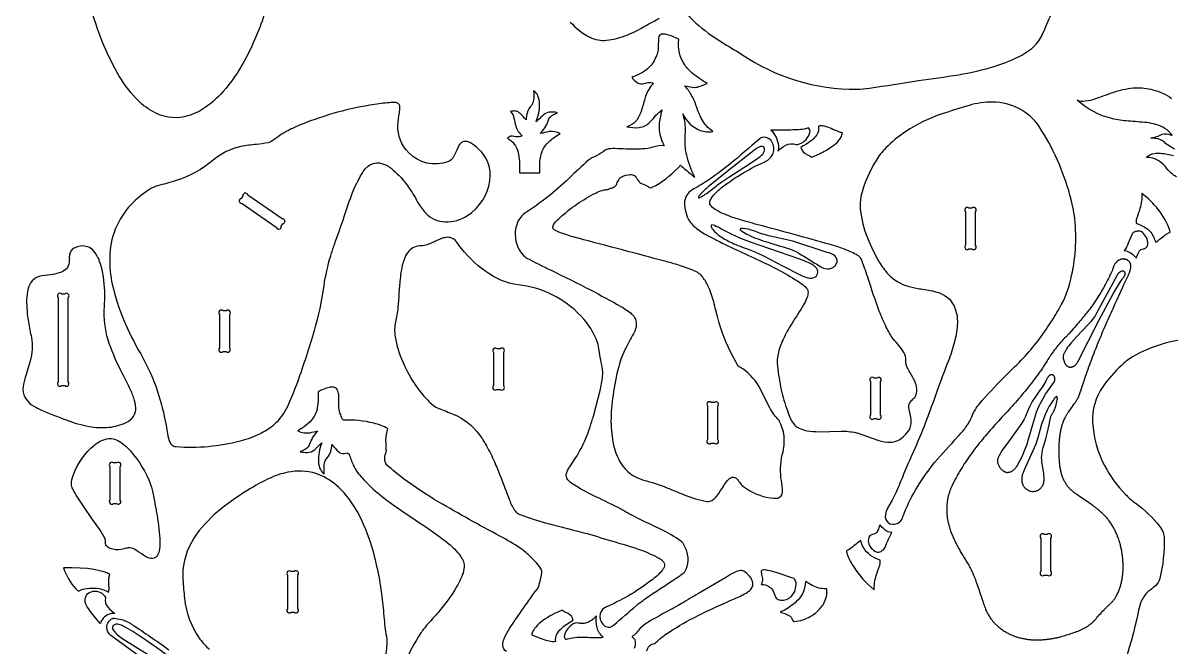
# Model space of a CAD drawing. Extents: x 8.1 to 33.8, y 23.4 to 49.8.
# Drawn here: x 8.23 to 22.36, y 29.91 to 37.6 of the extents above; entities that cross this region are included whole.
import ezdxf

# ---------------------------------------------------------------- set-up
doc = ezdxf.new("R2010")
doc.units = 0
doc.header["$MEASUREMENT"] = 0
doc.layers.get('0').update_dxf_attribs({"linetype": 'CONTINUOUS'})

msp = doc.modelspace()

# ---------------------------------------------------------------- linework, layer by layer
for points in [[(11.211, 37.74, -0.046615), (10.952, 37.127, -0.05196), (10.692, 36.753, -0.070955), (10.436, 36.532, -0.081975), (10.214, 36.442, -0.18302), (9.825, 36.507, -0.072586), (9.622, 36.666, -0.061372), (9.389, 36.986, -0.03999), (9.183, 37.426, -0.039625), (8.925, 38.326, -0.049476)], [(16.322, 37.804, 0.049484), (16.513, 37.597, 0.044019), (16.826, 37.364, 0.002318), (17.079, 37.21, 0.153583), (18.492, 36.783, 0.027756), (18.648, 36.795, 0.002079), (19.254, 36.888, 0.00581), (19.744, 36.96, 0.033332), (20.196, 37.066, 0.033552), (20.475, 37.175, 0.064552), (20.669, 37.303, 0.110698), (20.781, 37.463, 0.003123), (20.885, 37.701, 0.020133)], [(14.966, 37.609, 0.092873), (15.207, 37.421, 0.137871), (15.413, 37.385, 0.045285), (15.535, 37.407, 0.05946), (15.804, 37.513, 0.005913), (16.063, 37.658, -0.003181)], [(22.409, 36.045, -0.090478), (22.281, 36.128, 0.149479), (22.173, 36.175, 0.026068), (22.113, 36.179, 0.077827), (22.23, 36.218, -0.161023), (22.331, 36.228, -0.037766), (22.378, 36.213, 0.165958), (22.174, 36.349, 0.039609), (22.064, 36.37, 0.008312), (21.835, 36.389, -0.030816), (21.635, 36.42, -0.124774), (21.208, 36.645, 0.102599), (21.307, 36.637, 0.05696), (21.437, 36.667, -0.005446), (21.678, 36.752, -0.063267), (21.927, 36.8, -0.07925), (22.137, 36.775, -0.027942), (22.259, 36.734, -0.072777), (22.366, 36.668, -0.014963)], [(22.429, 35.704, -0.091677), (22.358, 35.753, -0.024327), (22.292, 35.83, 0.178347), (22.112, 35.937, 0.030369), (22.059, 35.944, -0.156031), (22.158, 35.992, -0.060302), (22.232, 35.995, -0.026015), (22.394, 35.965, 0.066043)], [(22.577, 33.703, 0.058941), (22.265, 33.647, 0.062858), (21.888, 33.486, 0.057188), (21.748, 33.378, 0.050923), (21.521, 33.118, 0.165683), (21.397, 32.681, 0.114739), (21.543, 32.148, 0.071136), (21.801, 31.793, 0.037496), (21.931, 31.681, -0.062281), (22.22, 31.403, -0.065156), (22.266, 31.323, -0.073072), (22.279, 31.26, -0.058829), (22.225, 30.757, -0.155065), (22.169, 30.668, 0.003947), (22.082, 30.596, 0.116138), (21.998, 30.481, 0.044958), (21.963, 30.369, -0.06998), (21.457, 28.942, -0.054587)], [(14.179, 29.859, -0.256246), (14.135, 29.934, -0.097939), (14.143, 29.994, -0.063887), (14.2, 30.113, -0.012382), (14.344, 30.326, 0.003891), (14.524, 30.586, -0.009279), (14.565, 30.636, 0.083775), (14.585, 30.687, 0.02832), (14.616, 30.835, 0.102924), (14.616, 30.847, 0.075899), (14.601, 30.883, 0.061916), (14.53, 30.973, 0.023684), (14.398, 31.096, 0.020904), (14.35, 31.132, 0.02423), (14.099, 31.28, -0.01007), (13.348, 31.699, -0.027477), (12.914, 31.985, -0.019284), (12.709, 32.154, -0.216506), (12.681, 32.239, -0.058204), (12.701, 32.318, 0.119252), (12.704, 32.332, 0.144226), (12.701, 32.338, 0.020172), (12.697, 32.458, -0.092284), (12.721, 32.604, 0.063215), (12.549, 32.669, 0.075946), (12.173, 32.706, -0.096003), (12.15, 32.744, 0.009357), (12.129, 32.799, -0.072545), (12.115, 32.881), (12.116, 33.005, 0.074414), (12.106, 33.069, 0.290923), (12.051, 33.113, 0.08481), (11.999, 33.109, 0.044237), (11.925, 33.086, 0.017975), (11.861, 33.057, -0.083597), (11.844, 32.827, -0.129438), (11.762, 32.688, -0.06041), (11.664, 32.607, -0.014996), (11.61, 32.574, 0.053556), (11.69, 32.551, 0.08208), (11.762, 32.553, 0.011817), (11.857, 32.575, 0.122241), (11.759, 32.418, -0.162436), (11.707, 32.35, -0.055097), (11.642, 32.317, 0.043317), (11.728, 32.31, 0.171293), (11.815, 32.343, 0.006872), (11.906, 32.428, 0.103565), (11.865, 32.195, 0.089985), (11.889, 32.099, 0.150705), (11.938, 32.045, -0.052998), (11.936, 32.157, -0.151603), (11.978, 32.247, 0.11089), (12.017, 32.322, 0.051676), (12.03, 32.407, 0.037211), (12.115, 32.317, 0.218604), (12.184, 32.297, 0.01564), (12.223, 32.303, 0.043511), (12.243, 32.29, 0.027524), (12.295, 32.153, 0.084241), (12.407, 31.991, 0.011541), (12.54, 31.859, 0.032509), (12.786, 31.665, 0.003212), (13.217, 31.372, -0.016757), (13.441, 31.21, -0.035938), (13.557, 31.103, -0.044502), (13.632, 31.005, -0.037743), (13.653, 30.963, -0.112856), (13.66, 30.9, -0.070197), (13.637, 30.801, -0.04069), (13.571, 30.662, -0.045364), (13.339, 30.341, -0.007859), (13.218, 30.204, 0.035556), (13.127, 30.087, 0.052119), (12.932, 29.719, 0.048738)], [(12.674, 29.733, 0.048804), (12.712, 29.942, 0.041593), (12.711, 30.012, -0.018967), (12.678, 30.256, 0.006224), (12.651, 30.533, 0.042823), (12.511, 31.191, 0.056614), (12.315, 31.63, 0.07419), (12.085, 31.907, 0.101233), (11.834, 32.049, 0.12974), (11.487, 32.065, 0.063277), (11.27, 31.994, 0.033095), (11.031, 31.866, 0.031873), (10.666, 31.614, 0.064094), (10.366, 31.304, 0.135232), (10.197, 30.859, 0.034601), (10.196, 30.744, 0.005571), (10.217, 30.511, 0.13278), (10.407, 30.011, 0.053471), (10.525, 29.884, 0.031193)], [(15.91, 29.861, -0.178558), (15.941, 29.93, -0.118018), (15.988, 29.953, 0.114168), (16.035, 29.984, -0.04177), (16.183, 30.098, -0.029484), (16.531, 30.298, -0.015621), (16.994, 30.51, 0.042781), (17.148, 30.59, 0.030184), (17.183, 30.617, 0.309307), (17.205, 30.735, 0.097882), (17.172, 30.787, 0.092618), (17.101, 30.846, 0.049219), (17.072, 30.857, 0.134639), (17.04, 30.854, 0.055879), (16.938, 30.805, -0.007739), (16.544, 30.573, 0.003782), (16.334, 30.448, -0.002315), (16.026, 30.279, 0.00999), (15.905, 30.207, 0.095527), (15.788, 30.099, -0.062995), (15.738, 30.051, 0.097774), (15.728, 30.043, 0.242041), (15.728, 30.037, 0.242041), (15.732, 30.034, -0.23286), (15.765, 29.981, -0.140348), (15.752, 29.897, -0.115718)], [(10.161, 29.436), (9.309, 30.057, -0.234918), (9.259, 30.154, -0.234918), (9.308, 30.252, -0.058473), (9.331, 30.265, -0.094449), (9.349, 30.268, -0.035142), (9.439, 30.254, -0.064169), (9.57, 30.192, -0.012383), (10.025, 29.88, 0.01223)]]:
    msp.add_lwpolyline(points, format="xyb")
for points in [[(16.323, 35.846, 0.012901), (16.454, 35.734, 0.015733), (16.499, 35.7, -0.055567), (16.399, 35.97, -0.061632), (16.38, 36.155, -0.002772), (16.384, 36.291, 0.097575), (16.35, 36.479, 0.192832), (16.566, 36.275, 0.130108), (16.721, 36.261, -0.12624), (16.584, 36.415, -0.042024), (16.52, 36.568, 0.042817), (16.455, 36.716, 0.064881), (16.372, 36.824, 0.014868), (16.47, 36.806, 0.111717), (16.55, 36.814, 0.010512), (16.653, 36.853, -0.047443), (16.466, 36.981, -0.058574), (16.376, 37.08, -0.184081), (16.301, 37.396, 0.054183), (16.149, 37.456, 0.10662), (16.091, 37.459, 0.293979), (16.054, 37.415, 0.04334), (16.051, 37.394, 0.011201), (16.05, 37.291, -0.084804), (16.035, 37.213, 0.008097), (15.998, 37.131, -0.119651), (15.878, 37.004, -0.05071), (15.782, 36.952, -0.0184), (15.723, 36.929, 0.102429), (15.793, 36.861, 0.203498), (15.874, 36.853, -0.03915), (15.936, 36.866, -0.13014), (15.99, 36.854, 0.080805), (15.933, 36.78, 0.051311), (15.884, 36.665, -0.004904), (15.838, 36.509, -0.09179), (15.774, 36.389, -0.150191), (15.663, 36.319, 0.069385), (15.813, 36.31, 0.175903), (15.947, 36.376, 0.015461), (16.021, 36.461, -0.052664), (16.097, 36.529, 0.046548), (16.061, 36.37, 0.127901), (16.094, 36.144, 0.028888), (16.123, 36.086, 0.115471), (15.984, 36.067, -0.055242), (15.856, 36.046, -0.015503), (15.786, 36.043, -0.009904), (15.514, 36.05, 0.068865), (15.417, 36.041, 0.087235), (15.395, 36.03, -0.048122), (15.29, 35.961, 0.007611), (15.228, 35.935, 0.058807), (15.193, 35.911, 0.009049), (14.951, 35.685, -0.046817), (14.404, 35.253, 0.160511), (14.306, 35.113, 0.21071), (14.34, 34.799, 0.072208), (14.405, 34.722, 0.059158), (14.43, 34.703, 0.014089), (14.729, 34.553, -0.004942), (15.215, 34.311, -0.007344), (15.59, 34.107, -0.043118), (15.721, 34.014, -0.034316), (15.748, 33.987, -0.234228), (15.77, 33.832, -0.039568), (15.755, 33.795, -0.005186), (15.653, 33.602, 0.052125), (15.562, 33.369, 0.036645), (15.493, 33.014, 0.036096), (15.467, 32.691, 0.050163), (15.499, 32.399, 0.07894), (15.589, 32.177, 0.184918), (15.868, 31.97, -0.028754), (16.156, 31.875, -0.004071), (16.369, 31.788, 0.050465), (16.647, 31.706, 0.198576), (16.725, 31.729, 0.058204), (16.767, 31.77, 0.029182), (16.798, 31.81, -0.00982), (16.89, 31.948, -0.099639), (16.943, 31.998, -0.318276), (17.007, 31.991, -0.075957), (17.038, 31.956, 0.092964), (17.139, 31.861, 0.127515), (17.472, 31.745, 0.056268), (17.521, 31.748, 0.298551), (17.579, 31.82, 0.056292), (17.579, 31.86, 0.003289), (17.56, 31.999, -0.101065), (17.587, 32.318, 0.095055), (17.594, 32.539, 0.024673), (17.583, 32.588, 0.014033), (17.547, 32.681, 0.078482), (17.522, 32.72, -0.06083), (17.421, 32.86, -0.006573), (17.308, 33.087, 0.124557), (17.09, 33.338, 0.027625), (17.032, 33.373), (16.974, 33.479, -0.057415), (16.778, 33.983, -0.002555), (16.725, 34.19, 0.050104), (16.65, 34.383, 0.047367), (16.576, 34.492, 0.086916), (16.52, 34.532, 0.033802), (16.336, 34.604, 0.017041), (16.147, 34.66, -0.002146), (15.609, 34.803, -0.000511), (15.067, 34.946, -0.018129), (14.874, 35.004, -0.036428), (14.765, 35.053, -0.144263), (14.75, 35.072, -0.147086), (14.755, 35.099, -0.072915), (14.786, 35.147, -0.036974), (14.837, 35.2, -0.068286), (15.279, 35.503, -0.036267), (15.359, 35.536, -0.034523), (15.407, 35.547, -0.098796), (15.433, 35.545, -0.140271), (15.462, 35.562, 0.072684), (15.509, 35.58, 0.157191), (15.539, 35.617, -0.050341), (15.566, 35.673, -0.133762), (15.602, 35.705, -0.084637), (15.704, 35.731, -0.12927), (15.755, 35.72, -0.138146), (15.789, 35.676, 0.189224), (15.804, 35.661, 0.209631), (15.849, 35.618, -0.045383), (15.915, 35.589, -0.039253), (15.946, 35.567, 0.084583), (16.019, 35.597, 0.076395)], [(14.341, 35.753), (14.591, 35.753), (14.591, 35.878, -0.090548), (14.626, 36.032, -0.093387), (14.697, 36.13, -0.064945), (14.842, 36.236, 0.134202), (14.707, 36.26, 0.02029), (14.594, 36.235, 0.123904), (14.693, 36.392, -0.184971), (14.758, 36.469, -0.038989), (14.809, 36.493, 0.075554), (14.704, 36.498, 0.153487), (14.625, 36.456, 0.003327), (14.546, 36.382, 0.093294), (14.588, 36.598, 0.085261), (14.568, 36.702, 0.103795), (14.531, 36.753, 0.053369), (14.514, 36.765, -0.052054), (14.515, 36.653, -0.158788), (14.473, 36.563, 0.133946), (14.428, 36.459, 0.02712), (14.422, 36.403, 0.024965), (14.345, 36.486, 0.056056), (14.316, 36.506, 0.151506), (14.268, 36.513, 0.011613), (14.229, 36.507, -0.141295), (14.273, 36.425, 0.01631), (14.294, 36.33, 0.138862), (14.374, 36.206, -0.113757), (14.296, 36.195), (14.253, 36.204, 0.17627), (14.211, 36.192, 0.030077), (14.192, 36.179, -0.222611), (14.323, 36.005, -0.023955), (14.331, 35.964, -0.016782), (14.341, 35.878)], [(10.114, 32.382, 0.081611), (10.902, 32.451, 0.049954), (11.166, 32.552, 0.052739), (11.325, 32.658, 0.111772), (11.483, 32.872, 0.013498), (11.611, 33.178, 0.012), (11.816, 33.809, 0.037828), (11.934, 34.363, -0.036379), (12.017, 34.729, -0.012046), (12.062, 34.87, 0.003231), (12.184, 35.214, -0.016777), (12.286, 35.51, -0.036441), (12.396, 35.733, -0.02392), (12.442, 35.801, -0.153538), (12.555, 35.871, -0.144945), (12.668, 35.86, -0.087822), (12.787, 35.787, -0.061091), (12.966, 35.588, -0.03133), (13.087, 35.392, 0.056376), (13.186, 35.256, 0.197343), (13.426, 35.15, 0.166089), (13.7, 35.226, 0.212106), (13.977, 35.655, 0.249421), (13.833, 36.049, 0.056044), (13.737, 36.121, 0.10467), (13.677, 36.14, 0.234046), (13.614, 36.113, 0.077799), (13.58, 36.059, -0.02275), (13.534, 35.956, -0.176444), (13.46, 35.889, -0.300495), (12.977, 36, -0.211564), (12.843, 36.336, -0.039802), (12.862, 36.491, 0.02543), (12.869, 36.558, 0.343018), (12.831, 36.615, 0.087597), (12.808, 36.618, 0.036277), (12.612, 36.603, 0.055806), (11.714, 36.371, 0.018254), (11.523, 36.289, 0.054412), (11.321, 36.161, -0.093612), (11.245, 36.123, -0.038171), (11.103, 36.102, 0.025129), (10.912, 36.076, 0.125942), (10.568, 35.907, -0.102812), (10.102, 35.654, -0.006751), (9.886, 35.592, 0.075353), (9.776, 35.543, 0.051948), (9.559, 35.363, 0.190443), (9.296, 34.706, 0.058911), (9.328, 34.38, 0.047836), (9.466, 33.945, 0.033656), (9.677, 33.524, -0.082801), (9.979, 32.699, -0.010443), (10.006, 32.544, 0.063251), (10.041, 32.43, 0.058577), (10.059, 32.404, 0.198918)], [(19.728, 33.98, -0.05616), (19.731, 33.873, -0.044956), (19.693, 33.66, -0.02991), (19.618, 33.431, 0.010879), (19.44, 32.95, -0.004222), (19.322, 32.631, -0.017239), (19.165, 32.268, 0.012071), (19.07, 32.042, -0.013169), (18.977, 31.822, -0.010987), (18.929, 31.724), (18.872, 31.623, 0.131839), (18.844, 31.511, 0.379605), (18.936, 31.425, 0.310378), (19.057, 31.5, -0.010061), (19.076, 31.559, -0.077095), (19.452, 32.185, -0.01504), (19.739, 32.504, 0.019941), (19.833, 32.616, 0.071595), (19.912, 32.761, -0.068129), (20.004, 32.908, -0.024027), (20.296, 33.225, 0.001961), (20.518, 33.444, 0.047787), (20.862, 33.881, 0.012868), (20.988, 34.084, 0.074149), (21.128, 34.442, 0.086239), (21.177, 35.184, 0.040448), (21.118, 35.477, 0.077596), (20.738, 36.324, 0.246451), (20.168, 36.623, 0.076795), (19.875, 36.582, 0.00887), (19.543, 36.478, 0.063905), (19.094, 36.259, 0.049015), (18.85, 36.059, 0.056789), (18.73, 35.903, 0.079856), (18.544, 35.46, 0.084592), (18.536, 35.302, 0.06593), (18.625, 34.95, 0.040136), (18.769, 34.654, 0.047327), (18.88, 34.505, 0.131152), (19.12, 34.358, 0.031764), (19.26, 34.326, -0.016875), (19.449, 34.293, -0.076245), (19.574, 34.244, -0.167996), (19.7, 34.086, -0.056266)], [(17.805, 36.065, 0.227633), (17.886, 35.974, -0.071736), (17.939, 35.945), (18.034, 35.988, 0.041495), (18.187, 36.076, 0.052847), (18.269, 36.146, 0.104385), (18.311, 36.219, 0.052169), (18.316, 36.246, -0.061292), (18.271, 36.258, -0.013518), (18.176, 36.298, 0.037128), (18.096, 36.325, 0.075452), (18.038, 36.329, 0.040698), (18.02, 36.326, -0.202914), (18.001, 36.22, -0.081425), (17.943, 36.156, -0.038524), (17.864, 36.101, 0.021271)], [(19.097, 32.533, 0.137334), (19.16, 32.645, 0.098636), (19.159, 32.742), (19.137, 32.838, -0.173343), (19.146, 32.923, -0.070658), (19.162, 32.945, 0.05503), (19.206, 32.988, 0.194913), (19.232, 33.092, 0.087955), (19.206, 33.187, 0.028673), (19.148, 33.296, -0.019498), (19.114, 33.357, -0.126422), (19.098, 33.438, 0.144273), (19.072, 33.54, 0.048486), (19.012, 33.626, -0.007143), (18.942, 33.707, -0.041551), (18.857, 33.851, -0.027615), (18.77, 34.051, -0.013176), (18.637, 34.44, 0.015641), (18.559, 34.663, 0.058002), (18.537, 34.706, 0.089508), (18.485, 34.746, 0.042366), (18.331, 34.816, 0.018037), (18.169, 34.868, 0.00514), (17.275, 35.113, -0.005269), (17.021, 35.185, -0.03368), (16.817, 35.265, -0.019732), (16.749, 35.302, -0.092641), (16.691, 35.356, -0.23344), (16.685, 35.397, -0.100784), (16.709, 35.448, -0.073922), (16.824, 35.566, -0.062512), (17.381, 35.898, 0.217407), (17.467, 36.01, 0.217407), (17.438, 36.149, 0.297503), (17.328, 36.187, 0.065451), (17.305, 36.176, 0.001972), (17.027, 35.938, -0.029691), (16.648, 35.651, -0.016337), (16.466, 35.541, 0.264446), (16.372, 35.382, 0.138904), (16.433, 35.159, 0.069748), (16.485, 35.098, 0.053749), (16.641, 34.989, 0.014856), (16.768, 34.923, 0.010954), (17.33, 34.656, -0.04353), (17.82, 34.382, -0.051783), (17.872, 34.337, -0.205942), (17.893, 34.277, -0.081762), (17.88, 34.214, -0.038425), (17.838, 34.127, -0.010723), (17.696, 33.901, 0.029264), (17.585, 33.701, 0.054827), (17.524, 33.52, 0.070325), (17.516, 33.372, 0.017245), (17.563, 33.082, 0.039661), (17.639, 32.825, 0.015199), (17.68, 32.717, 0.191706), (17.796, 32.603, 0.067691), (17.883, 32.577, 0.045705), (18.023, 32.565), (18.299, 32.573, -0.055827), (18.484, 32.553, -0.022969), (18.545, 32.536, -0.009324), (18.728, 32.469, 0.069331), (18.871, 32.435, 0.202071), (19.064, 32.501, 0.030362)], [(17.522, 36.017, -0.100452), (17.618, 36.094, -0.18927), (17.746, 36.101, 0.105508), (17.787, 36.109, 0.246132), (17.916, 36.249, 0.247896), (17.899, 36.308, -0.08361), (17.845, 36.291, -0.032804), (17.753, 36.282, -0.014932), (17.658, 36.279), (17.435, 36.279, -0.184174), (17.528, 36.086, -0.079888)], [(16.763, 35.59, -0.017231), (16.831, 35.64), (16.916, 35.697), (17.104, 35.817), (17.269, 35.928, 0.036088), (17.335, 35.983, 0.231257), (17.358, 36.051, 0.401079), (17.321, 36.077, 0.128028), (17.264, 36.056, 0.026828), (17.243, 36.041), (16.897, 35.77), (16.683, 35.595, 0.020251), (16.576, 35.499, 0.045445), (16.55, 35.465, 0.024181), (16.543, 35.451, 0.298726), (16.546, 35.446, 0.197931), (16.56, 35.448, 0.049768), (16.597, 35.468, 0.018461), (16.658, 35.509)], [(10.926, 35.376), (11.346, 35.085, 1), (11.408, 35.096), (11.429, 35.126, 1), (11.418, 35.187), (10.997, 35.479, 1), (10.936, 35.468), (10.915, 35.438, 1)], [(22.172, 34.897, 0.010747), (22.29, 34.988, -0.036075), (22.332, 35.013, -0.037774), (22.352, 35.021, 0.056155), (22.323, 35.108, 0.079355), (22.156, 35.358, 0.04613), (22.003, 35.499, -0.080211), (21.979, 35.312, -0.011525), (21.937, 35.187, 0.151157), (21.933, 35.132, -0.057964), (22.063, 35.067, -0.141438), (22.147, 34.964, -0.017426)], [(19.83, 35.273), (19.83, 34.861, 1), (19.874, 34.817), (19.911, 34.817, 1), (19.955, 34.861), (19.955, 35.273, 1), (19.911, 35.317), (19.874, 35.317, 1)], [(18.012, 34.541, 0.160866), (17.992, 34.582, 0.072691), (17.942, 34.622, 0.045468), (17.847, 34.668), (17.779, 34.693), (17.183, 34.9), (17.045, 34.954), (16.925, 35.008), (16.828, 35.057, 0.010178), (16.741, 35.105, 0.153836), (16.709, 35.11, 0.206063), (16.701, 35.103, 0.206063), (16.7, 35.091, 0.119694), (16.721, 35.053, 0.073335), (16.814, 34.97, 0.04109), (16.957, 34.89, 0.034176), (17.157, 34.812, -0.028605), (17.24, 34.779), (17.343, 34.729), (17.579, 34.606), (17.796, 34.496, 0.032894), (17.892, 34.459, 0.197736), (17.976, 34.468, 0.294884), (18.013, 34.526, 0.030345)], [(18.237, 34.622, 0.38176), (18.227, 34.727, 0.158863), (18.128, 34.771), (17.706, 34.909), (17.426, 34.974), (17.308, 35.007, -0.038506), (17.226, 35.037, 0.080632), (17.096, 35.066, 0.021504), (17.068, 35.066, 0.125353), (17.057, 35.061, 0.209031), (17.056, 35.055, 0.209031), (17.059, 35.05, 0.069373), (17.079, 35.035, 0.035892), (17.161, 34.988, 0.04755), (17.399, 34.899, -0.001194), (17.698, 34.803, -0.027963), (17.728, 34.79), (17.778, 34.764, -0.005584), (18.032, 34.606, 0.08596), (18.104, 34.573, 0.202641), (18.206, 34.591, 0.093137)], [(15.498, 30.183, -0.000829), (15.784, 30.429, -0.020878), (15.942, 30.545, -0.002372), (16.315, 30.792, 0.013307), (16.365, 30.828, 0.084846), (16.375, 30.84, 0.14823), (16.417, 30.978, 0.109376), (16.385, 31.133, -0.012564), (16.35, 31.196, 0.085845), (16.329, 31.219, 0.036839), (16.086, 31.36, 0.002365), (15.828, 31.484, -0.017757), (15.62, 31.595, 0.013842), (15.32, 31.745, -0.0188), (15.066, 31.877, -0.012103), (14.985, 31.926, -0.089501), (14.925, 31.991, -0.222164), (14.922, 32.061, -0.054068), (14.945, 32.111, 0.014382), (15.063, 32.293, 0.055231), (15.21, 32.623, 0.011751), (15.25, 32.757), (15.337, 33.089, 0.046707), (15.365, 33.273, 0.064728), (15.354, 33.386, -0.011234), (15.328, 33.511), (15.313, 33.613, 0.057124), (15.284, 33.708, 0.081939), (15.133, 33.949, 0.181036), (14.376, 34.366, -0.123619), (13.976, 34.503, -0.084261), (13.628, 34.82, -0.014779), (13.565, 34.904, 0.283563), (13.431, 34.956, 0.055248), (13.382, 34.943, 0.014269), (13.252, 34.885, -0.023499), (13.187, 34.861, -0.074953), (13.109, 34.852, 0.227275), (12.965, 34.773, 0.073253), (12.919, 34.683, 0.048857), (12.884, 34.544, 0.014785), (12.872, 34.449, 0.005719), (12.844, 34.091, -0.03514), (12.814, 33.916, 0.090083), (12.81, 33.734, 0.068972), (12.903, 33.424, 0.068715), (13.15, 33.019, 0.039777), (13.276, 32.892, 0.075501), (13.349, 32.849, -0.004639), (13.525, 32.782, -0.136792), (13.843, 32.532, -0.037157), (13.934, 32.392, -0.028898), (14.033, 32.193, -0.010083), (14.103, 32.021, -0.001832), (14.218, 31.721, 0.059657), (14.286, 31.589, 0.137546), (14.337, 31.551, 0.027366), (14.71, 31.431, 0.001771), (15.089, 31.333, -0.012437), (15.427, 31.234, -0.010818), (15.794, 31.123, -0.035053), (16.035, 31.021, -0.031518), (16.084, 30.99, -0.042406), (16.115, 30.961, -0.308175), (16.121, 30.897, -0.062454), (16.102, 30.865, -0.063963), (15.983, 30.747, -0.05555), (15.432, 30.416, 0.027251), (15.389, 30.397, 0.284142), (15.331, 30.291, 0.229958), (15.392, 30.172, 0.295555), (15.48, 30.169, 0.059967)], [(21.935, 34.7, -0.046439), (21.966, 34.78, -0.101028), (21.99, 34.807, -0.102711), (22.023, 34.817, 0.164735), (22.062, 34.837, 0.164829), (22.075, 34.87, 0.151786), (22.058, 34.957, 0.10198), (22.01, 35.019, 0.233463), (21.945, 35.033, 0.073533), (21.908, 35.022, 0.116628), (21.885, 35, 0.023585), (21.875, 34.98), (21.836, 34.885, -0.038439), (21.786, 34.795, -0.20383)], [(8.458, 32.831, 0.011339), (8.772, 32.705, 0.039338), (9.041, 32.63, 0.069129), (9.287, 32.619, 0.080893), (9.499, 32.678, 0.125982), (9.588, 32.752, 0.126453), (9.616, 32.831, 0.100132), (9.602, 32.948, 0.035893), (9.552, 33.081, 0.013317), (9.451, 33.284, -0.035205), (9.291, 33.649, -0.089008), (9.228, 34.042), (9.235, 34.205, 0.055597), (9.202, 34.559, 0.055079), (9.147, 34.719, 0.080158), (9.082, 34.807, 0.256667), (8.916, 34.845, 0.053819), (8.856, 34.823, 0.2374), (8.801, 34.743, 0.056178), (8.799, 34.694, -0.040438), (8.793, 34.627, -0.17779), (8.747, 34.556, -0.089273), (8.672, 34.519, -0.045903), (8.566, 34.496), (8.46, 34.484, 0.170939), (8.343, 34.424, 0.110737), (8.292, 34.327, 0.063423), (8.273, 34.188, 0.044713), (8.296, 33.912, 0.006944), (8.332, 33.724, -0.110102), (8.316, 33.435, -0.006317), (8.25, 33.217, 0.070736), (8.228, 33.084, 0.163187), (8.267, 32.964, 0.096891), (8.361, 32.88, 0.038781)], [(8.661, 34.216), (8.661, 33.179, 1), (8.705, 33.135), (8.742, 33.135, 1), (8.786, 33.179), (8.786, 34.216, 1), (8.742, 34.26), (8.705, 34.26, 1)], [(10.648, 34.009), (10.648, 33.597, 1), (10.692, 33.553), (10.728, 33.553, 1), (10.773, 33.597), (10.773, 34.009, 1), (10.728, 34.053), (10.692, 34.053, 1)], [(14.021, 33.542), (14.021, 33.13, 1), (14.065, 33.086), (14.102, 33.086, 1), (14.146, 33.13), (14.146, 33.542, 1), (14.102, 33.586), (14.065, 33.586, 1)], [(18.661, 33.182), (18.661, 32.77, 1), (18.705, 32.726), (18.742, 32.726, 1), (18.786, 32.77), (18.786, 33.182, 1), (18.742, 33.226), (18.705, 33.226, 1)], [(16.657, 32.88), (16.657, 32.468, 1), (16.701, 32.424), (16.738, 32.424, 1), (16.782, 32.468), (16.782, 32.88, 1), (16.738, 32.924), (16.701, 32.924, 1)], [(9.844, 31.01, -0.179368), (9.763, 31.015, -0.052281), (9.71, 31.045, 0.024888), (9.601, 31.117, 0.129659), (9.523, 31.135, 0.062901), (9.472, 31.122, -0.117432), (9.334, 31.117, -0.092649), (9.268, 31.146, -0.295372), (9.245, 31.206, 0.133287), (9.238, 31.246, 0.04173), (9.173, 31.36, -0.001191), (8.963, 31.66, -0.02481), (8.84, 31.86, -0.122538), (8.825, 31.921, -0.084511), (8.846, 32.026, -0.134311), (9.107, 32.401, -0.095518), (9.242, 32.473, -0.193142), (9.394, 32.457, -0.088782), (9.551, 32.328, -0.088714), (9.799, 31.917, -0.049636), (9.835, 31.777, 0.004536), (9.879, 31.534, -0.035982), (9.914, 31.207, -0.044017), (9.904, 31.096, -0.123583), (9.873, 31.029, -0.126056)], [(9.299, 32.136), (9.299, 31.724, 1), (9.344, 31.68), (9.38, 31.68, 1), (9.424, 31.724), (9.424, 32.136, 1), (9.38, 32.18), (9.344, 32.18, 1)], [(18.781, 31.417, 0.092674), (18.768, 31.395, -0.011144), (18.749, 31.339, -0.290678), (18.685, 31.299, 0.328213), (18.636, 31.248, 0.217966), (18.672, 31.132, 0.112149), (18.733, 31.085, 0.247899), (18.793, 31.091, 0.139484), (18.841, 31.139, 0.027988), (18.86, 31.188, -0.037617), (18.926, 31.324, -0.185198), (18.837, 31.358, -0.061496)], [(20.758, 31.256), (20.758, 30.844, 1), (20.802, 30.8), (20.839, 30.8, 1), (20.883, 30.844), (20.883, 31.256, 1), (20.839, 31.3), (20.802, 31.3, 1)], [(18.543, 31.226, 0.010757), (18.429, 31.136, -0.066432), (18.366, 31.1, 0.080783), (18.379, 31.045, 0.053008), (18.455, 30.9, 0.077447), (18.706, 30.62, -0.072757), (18.733, 30.793, -0.0054), (18.775, 30.922, 0.108939), (18.782, 30.985, -0.192344), (18.574, 31.14, -0.085944)], [(8.91, 30.601, -0.084957), (8.985, 30.63, -0.137526), (9.224, 30.617, -0.063007), (9.282, 30.587, 0.053787), (9.288, 30.642, -0.02293), (9.287, 30.759, -0.067723), (9.297, 30.807, 0.073343), (9.249, 30.831, 0.031592), (9.169, 30.854), (9.101, 30.868), (9.021, 30.879), (8.931, 30.886), (8.833, 30.89), (8.727, 30.888, 0.094515), (8.878, 30.631, 0.03823)], [(11.486, 30.798), (11.486, 30.386, 1), (11.531, 30.342), (11.567, 30.342, 1), (11.611, 30.386), (11.611, 30.798, 1), (11.567, 30.842), (11.531, 30.842, 1)], [(17.315, 30.682, -0.215462), (17.436, 30.641, -0.056196), (17.454, 30.618), (17.502, 30.517, 0.212766), (17.554, 30.491, 0.215186), (17.689, 30.538, 0.196494), (17.746, 30.705, 0.138517), (17.728, 30.749, 0.051825), (17.718, 30.758), (17.511, 30.828, 0.026405), (17.399, 30.858, 0.046192), (17.345, 30.863, 0.126844), (17.323, 30.855, 0.260898), (17.317, 30.837, 0.030349), (17.329, 30.776, -0.120674), (17.326, 30.704, -0.06)], [(17.552, 30.343, -0.051206), (17.657, 30.302, -0.210389), (17.699, 30.251, 0.225412), (17.723, 30.23, 0.088235), (17.83, 30.249, 0.096363), (18.003, 30.348, 0.074347), (18.086, 30.449, 0.151399), (18.125, 30.628, 0.064528), (18.112, 30.63, -0.121369), (17.944, 30.671, -0.03227), (17.861, 30.72, -0.190034), (17.77, 30.495, -0.082182), (17.61, 30.373, -0.014583)], [(9.359, 30.327, 0.292502), (9.203, 30.25, 0.051047), (9.18, 30.205), (9.069, 30.341, -0.046288), (9.005, 30.435, -0.273491), (9.011, 30.554, -0.218244), (9.093, 30.6, -0.323253), (9.244, 30.525, -0.134876), (9.244, 30.511, 0.214), (9.267, 30.413, 0.067065), (9.324, 30.354, 0.020954)], [(15.003, 30.243, 0.222557), (14.938, 30.327, -0.028766), (14.883, 30.355, -0.064489), (14.869, 30.367, 0.067174), (14.622, 30.235, 0.053602), (14.54, 30.16, 0.076646), (14.498, 30.09, 0.037403), (14.491, 30.065), (14.583, 30.029), (14.665, 30, 0.04789), (14.748, 29.982, 0.079134), (14.787, 29.985, -0.167285), (14.801, 30.072, -0.081084), (14.852, 30.139, -0.078924)], [(14.911, 30.005, -0.07016), (14.994, 30.028, -0.036744), (15.108, 30.035, -0.002038), (15.309, 30.03, 0.035161), (15.362, 30.034), (15.37, 30.036, -0.159679), (15.295, 30.156, -0.107645), (15.288, 30.299, -0.150965), (15.149, 30.207, -0.069683), (15.102, 30.202, -0.040549), (15.054, 30.213, 0.172385), (14.96, 30.167, 0.13937), (14.893, 30.06, 0.271577)], [(10.476, 29.443), (9.917, 29.874), (9.739, 30), (9.579, 30.105, 0.027276), (9.463, 30.171, 0.025132), (9.409, 30.193, 0.246844), (9.339, 30.179, 0.338963), (9.332, 30.139, 0.098868), (9.368, 30.088, 0.047204), (9.459, 30.014), (10.639, 29.282, 0.053158), (10.672, 29.273, 0.332463), (10.675, 29.276, 0.203211), (10.67, 29.284, 0.037616), (10.649, 29.304)]]:
    msp.add_lwpolyline(points, format="xyb", close=True)
for points in [[(21.022, 30.047), (21.057, 30.057), (21.075, 30.062), (21.093, 30.068), (21.111, 30.073), (21.129, 30.079), (21.146, 30.085), (21.164, 30.091), (21.182, 30.097), (21.19, 30.101), (21.199, 30.104), (21.208, 30.107), (21.217, 30.111), (21.225, 30.114), (21.234, 30.118), (21.242, 30.122), (21.251, 30.125), (21.259, 30.129), (21.268, 30.133), (21.276, 30.137), (21.284, 30.141), (21.293, 30.146), (21.301, 30.15), (21.311, 30.156), (21.321, 30.162), (21.331, 30.168), (21.34, 30.174), (21.35, 30.181), (21.359, 30.188), (21.368, 30.195), (21.377, 30.202), (21.385, 30.208), (21.392, 30.215), (21.399, 30.221), (21.406, 30.228), (21.412, 30.235), (21.419, 30.242), (21.426, 30.249), (21.432, 30.256), (21.439, 30.263), (21.445, 30.27), (21.458, 30.284), (21.47, 30.299), (21.483, 30.313), (21.496, 30.328), (21.51, 30.343), (21.523, 30.358), (21.537, 30.372), (21.544, 30.38), (21.551, 30.387), (21.558, 30.394), (21.565, 30.401), (21.572, 30.408), (21.579, 30.415), (21.587, 30.422), (21.594, 30.429), (21.601, 30.434), (21.607, 30.44), (21.613, 30.446), (21.619, 30.452), (21.625, 30.458), (21.631, 30.464), (21.637, 30.47), (21.642, 30.476), (21.648, 30.482), (21.653, 30.489), (21.659, 30.496), (21.664, 30.502), (21.669, 30.509), (21.673, 30.516), (21.678, 30.523), (21.682, 30.53), (21.688, 30.541), (21.694, 30.552), (21.7, 30.562), (21.705, 30.573), (21.71, 30.584), (21.715, 30.595), (21.72, 30.606), (21.724, 30.618), (21.728, 30.629), (21.732, 30.64), (21.736, 30.652), (21.739, 30.663), (21.743, 30.675), (21.746, 30.687), (21.749, 30.698), (21.752, 30.71), (21.754, 30.722), (21.756, 30.734), (21.759, 30.746), (21.761, 30.757), (21.762, 30.769), (21.764, 30.781), (21.766, 30.793), (21.767, 30.805), (21.768, 30.818), (21.769, 30.83), (21.77, 30.842), (21.771, 30.854), (21.771, 30.866), (21.772, 30.878), (21.772, 30.89), (21.772, 30.902), (21.772, 30.915), (21.772, 30.928), (21.771, 30.941), (21.771, 30.954), (21.77, 30.967), (21.77, 30.98), (21.769, 30.993), (21.767, 31.006), (21.766, 31.019), (21.765, 31.032), (21.763, 31.045), (21.761, 31.058), (21.759, 31.071), (21.757, 31.084), (21.755, 31.097), (21.752, 31.11), (21.75, 31.122), (21.747, 31.135), (21.744, 31.148), (21.741, 31.161), (21.738, 31.173), (21.734, 31.186), (21.73, 31.199), (21.727, 31.211), (21.723, 31.223), (21.719, 31.236), (21.714, 31.248), (21.71, 31.261), (21.705, 31.273), (21.701, 31.285), (21.696, 31.297), (21.691, 31.309), (21.685, 31.321), (21.68, 31.333), (21.675, 31.344), (21.669, 31.356), (21.663, 31.367), (21.657, 31.379), (21.65, 31.39), (21.644, 31.401), (21.637, 31.412), (21.63, 31.423), (21.623, 31.434), (21.616, 31.445), (21.609, 31.455), (21.601, 31.466), (21.593, 31.476), (21.585, 31.486), (21.578, 31.496), (21.57, 31.505), (21.561, 31.515), (21.553, 31.524), (21.544, 31.533), (21.536, 31.542), (21.527, 31.55), (21.518, 31.559), (21.509, 31.567), (21.499, 31.576), (21.49, 31.584), (21.481, 31.592), (21.471, 31.6), (21.461, 31.608), (21.452, 31.615), (21.442, 31.623), (21.432, 31.63), (21.422, 31.638), (21.412, 31.645), (21.402, 31.653), (21.381, 31.667), (21.361, 31.681), (21.341, 31.696), (21.32, 31.71), (21.279, 31.737), (21.248, 31.759), (21.232, 31.77), (21.217, 31.781), (21.201, 31.792), (21.193, 31.798), (21.186, 31.803), (21.178, 31.809), (21.171, 31.815), (21.163, 31.821), (21.156, 31.827), (21.149, 31.833), (21.141, 31.84), (21.134, 31.846), (21.127, 31.853), (21.121, 31.859), (21.114, 31.866), (21.107, 31.873), (21.101, 31.88), (21.095, 31.887), (21.089, 31.895), (21.083, 31.902), (21.077, 31.91), (21.072, 31.918), (21.067, 31.926), (21.061, 31.934), (21.057, 31.942), (21.052, 31.951), (21.047, 31.961), (21.042, 31.97), (21.038, 31.98), (21.034, 31.989), (21.03, 31.999), (21.026, 32.009), (21.023, 32.018), (21.019, 32.028), (21.016, 32.038), (21.013, 32.048), (21.011, 32.058), (21.008, 32.068), (21.006, 32.078), (21.004, 32.089), (21.002, 32.099), (21, 32.109), (20.998, 32.119), (20.996, 32.13), (20.995, 32.14), (20.993, 32.15), (20.992, 32.161), (20.991, 32.171), (20.99, 32.182), (20.989, 32.192), (20.988, 32.203), (20.988, 32.213), (20.987, 32.223), (20.986, 32.244), (20.985, 32.265), (20.984, 32.29), (20.984, 32.315), (20.984, 32.327), (20.984, 32.34), (20.984, 32.352), (20.984, 32.365), (20.984, 32.377), (20.985, 32.39), (20.985, 32.402), (20.986, 32.415), (20.986, 32.427), (20.987, 32.44), (20.988, 32.452), (20.989, 32.465), (20.99, 32.477), (20.991, 32.49), (20.993, 32.502), (20.994, 32.514), (20.996, 32.527), (20.998, 32.539), (21, 32.551), (21.002, 32.564), (21.005, 32.576), (21.007, 32.588), (21.01, 32.6), (21.013, 32.612), (21.016, 32.625), (21.019, 32.637), (21.023, 32.649), (21.027, 32.661), (21.029, 32.666), (21.03, 32.672), (21.034, 32.683), (21.039, 32.694), (21.043, 32.704), (21.048, 32.715), (21.053, 32.726), (21.058, 32.736), (21.063, 32.747), (21.067, 32.754), (21.071, 32.762), (21.075, 32.769), (21.079, 32.776), (21.084, 32.784), (21.088, 32.791), (21.093, 32.798), (21.098, 32.805), (21.107, 32.819), (21.117, 32.832), (21.127, 32.846), (21.137, 32.86), (21.149, 32.877), (21.161, 32.894), (21.174, 32.911), (21.18, 32.919), (21.186, 32.928), (21.191, 32.937), (21.197, 32.946), (21.203, 32.955), (21.208, 32.964), (21.213, 32.973), (21.218, 32.982), (21.22, 32.987), (21.223, 32.991), (21.225, 32.996), (21.227, 33.001), (21.232, 33.013), (21.236, 33.024), (21.241, 33.036), (21.245, 33.048), (21.249, 33.06), (21.254, 33.072), (21.257, 33.084), (21.261, 33.096), (21.269, 33.12), (21.276, 33.145), (21.284, 33.169), (21.288, 33.181), (21.292, 33.193), (21.302, 33.221), (21.311, 33.25), (21.321, 33.278), (21.331, 33.306), (21.341, 33.335), (21.351, 33.363), (21.361, 33.391), (21.372, 33.419), (21.382, 33.447), (21.393, 33.475), (21.404, 33.503), (21.414, 33.531), (21.425, 33.559), (21.436, 33.587), (21.447, 33.615), (21.458, 33.643), (21.47, 33.671), (21.481, 33.699), (21.492, 33.726), (21.504, 33.754), (21.515, 33.782), (21.527, 33.809), (21.539, 33.837), (21.551, 33.865), (21.563, 33.892), (21.575, 33.92), (21.587, 33.947), (21.599, 33.974), (21.612, 34.002), (21.624, 34.029), (21.637, 34.056), (21.649, 34.083), (21.661, 34.109), (21.672, 34.134), (21.695, 34.184), (21.741, 34.285), (21.764, 34.335), (21.787, 34.386), (21.798, 34.411), (21.81, 34.436), (21.822, 34.461), (21.833, 34.486), (21.837, 34.493), (21.84, 34.499), (21.843, 34.506), (21.845, 34.512), (21.848, 34.519), (21.851, 34.526), (21.853, 34.533), (21.856, 34.54), (21.858, 34.547), (21.86, 34.554), (21.862, 34.561), (21.863, 34.568), (21.864, 34.575), (21.866, 34.582), (21.866, 34.589), (21.867, 34.596), (21.867, 34.602), (21.867, 34.607), (21.867, 34.613), (21.866, 34.616), (21.866, 34.618), (21.866, 34.621), (21.865, 34.624), (21.864, 34.626), (21.864, 34.629), (21.863, 34.632), (21.862, 34.634), (21.861, 34.637), (21.86, 34.64), (21.858, 34.644), (21.856, 34.648), (21.854, 34.651), (21.851, 34.655), (21.849, 34.658), (21.846, 34.662), (21.843, 34.665), (21.839, 34.668), (21.836, 34.67), (21.832, 34.673), (21.829, 34.675), (21.825, 34.678), (21.821, 34.68), (21.817, 34.682), (21.813, 34.684), (21.809, 34.685), (21.806, 34.686), (21.804, 34.687), (21.801, 34.688), (21.798, 34.689), (21.795, 34.69), (21.792, 34.69), (21.79, 34.691), (21.787, 34.691), (21.784, 34.691), (21.781, 34.691), (21.778, 34.692), (21.775, 34.692), (21.772, 34.692), (21.769, 34.691), (21.767, 34.691), (21.764, 34.691), (21.761, 34.691), (21.758, 34.69), (21.755, 34.69), (21.752, 34.689), (21.747, 34.688), (21.741, 34.686), (21.736, 34.684), (21.73, 34.682), (21.725, 34.679), (21.72, 34.676), (21.716, 34.674), (21.712, 34.671), (21.708, 34.669), (21.704, 34.666), (21.7, 34.663), (21.696, 34.66), (21.693, 34.656), (21.689, 34.653), (21.686, 34.65), (21.682, 34.646), (21.679, 34.642), (21.676, 34.639), (21.673, 34.635), (21.67, 34.631), (21.668, 34.627), (21.665, 34.623), (21.661, 34.614), (21.658, 34.61), (21.656, 34.605), (21.654, 34.601), (21.653, 34.598), (21.652, 34.596), (21.651, 34.594), (21.651, 34.591), (21.65, 34.589), (21.65, 34.586), (21.649, 34.582), (21.648, 34.578), (21.647, 34.574), (21.646, 34.57), (21.645, 34.566), (21.643, 34.562), (21.642, 34.558), (21.64, 34.554), (21.637, 34.546), (21.633, 34.539), (21.629, 34.531), (21.626, 34.523), (21.62, 34.511), (21.614, 34.499), (21.609, 34.487), (21.603, 34.476), (21.591, 34.452), (21.579, 34.429), (21.566, 34.406), (21.554, 34.383), (21.529, 34.336), (21.524, 34.326), (21.518, 34.316), (21.508, 34.297), (21.496, 34.278), (21.485, 34.259), (21.474, 34.24), (21.462, 34.221), (21.45, 34.202), (21.438, 34.184), (21.425, 34.165), (21.413, 34.147), (21.4, 34.129), (21.387, 34.111), (21.374, 34.093), (21.361, 34.075), (21.347, 34.058), (21.334, 34.04), (21.32, 34.023), (21.306, 34.006), (21.292, 33.988), (21.278, 33.971), (21.264, 33.954), (21.25, 33.937), (21.235, 33.92), (21.221, 33.904), (21.206, 33.887), (21.192, 33.87), (21.177, 33.854), (21.162, 33.837), (21.132, 33.804), (21.103, 33.771), (21.069, 33.735), (21.052, 33.717), (21.036, 33.699), (21.019, 33.68), (21.003, 33.662), (20.986, 33.643), (20.97, 33.625), (20.962, 33.615), (20.954, 33.606), (20.947, 33.596), (20.939, 33.587), (20.931, 33.577), (20.924, 33.567), (20.916, 33.557), (20.909, 33.547), (20.901, 33.538), (20.894, 33.528), (20.887, 33.517), (20.88, 33.507), (20.873, 33.497), (20.867, 33.487), (20.86, 33.476), (20.854, 33.466), (20.846, 33.452), (20.838, 33.439), (20.829, 33.426), (20.821, 33.413), (20.813, 33.4), (20.805, 33.387), (20.796, 33.374), (20.788, 33.362), (20.779, 33.349), (20.771, 33.336), (20.762, 33.323), (20.753, 33.311), (20.744, 33.298), (20.735, 33.285), (20.718, 33.26), (20.699, 33.236), (20.681, 33.211), (20.662, 33.187), (20.644, 33.162), (20.625, 33.138), (20.605, 33.114), (20.586, 33.09), (20.567, 33.066), (20.547, 33.043), (20.527, 33.019), (20.507, 32.996), (20.487, 32.972), (20.467, 32.949), (20.447, 32.926), (20.426, 32.903), (20.406, 32.88), (20.385, 32.857), (20.364, 32.834), (20.344, 32.811), (20.323, 32.789), (20.281, 32.743), (20.24, 32.698), (20.219, 32.676), (20.198, 32.653), (20.178, 32.631), (20.158, 32.608), (20.138, 32.586), (20.118, 32.563), (20.098, 32.54), (20.078, 32.516), (20.058, 32.493), (20.039, 32.47), (20.02, 32.446), (20, 32.422), (19.982, 32.399), (19.963, 32.375), (19.944, 32.35), (19.926, 32.326), (19.908, 32.302), (19.89, 32.277), (19.882, 32.265), (19.873, 32.252), (19.864, 32.24), (19.856, 32.227), (19.847, 32.215), (19.838, 32.202), (19.83, 32.189), (19.822, 32.177), (19.813, 32.164), (19.805, 32.151), (19.797, 32.138), (19.789, 32.125), (19.781, 32.112), (19.773, 32.1), (19.765, 32.086), (19.758, 32.073), (19.75, 32.06), (19.742, 32.047), (19.735, 32.034), (19.728, 32.021), (19.72, 32.007), (19.713, 31.994), (19.706, 31.981), (19.699, 31.967), (19.692, 31.954), (19.685, 31.94), (19.678, 31.926), (19.671, 31.913), (19.667, 31.904), (19.663, 31.896), (19.66, 31.887), (19.656, 31.879), (19.652, 31.87), (19.649, 31.862), (19.646, 31.853), (19.642, 31.844), (19.639, 31.836), (19.636, 31.827), (19.633, 31.818), (19.631, 31.809), (19.628, 31.8), (19.625, 31.792), (19.623, 31.783), (19.62, 31.774), (19.618, 31.765), (19.616, 31.756), (19.614, 31.747), (19.612, 31.738), (19.611, 31.728), (19.609, 31.719), (19.608, 31.71), (19.606, 31.701), (19.605, 31.692), (19.604, 31.683), (19.603, 31.673), (19.602, 31.664), (19.601, 31.655), (19.601, 31.646), (19.6, 31.636), (19.6, 31.627), (19.6, 31.613), (19.6, 31.599), (19.6, 31.585), (19.601, 31.571), (19.602, 31.557), (19.603, 31.543), (19.604, 31.529), (19.606, 31.515), (19.608, 31.501), (19.61, 31.487), (19.613, 31.473), (19.616, 31.459), (19.619, 31.445), (19.622, 31.431), (19.625, 31.418), (19.629, 31.404), (19.633, 31.389), (19.638, 31.374), (19.643, 31.359), (19.648, 31.344), (19.653, 31.33), (19.658, 31.315), (19.664, 31.301), (19.67, 31.286), (19.676, 31.272), (19.682, 31.258), (19.689, 31.244), (19.695, 31.23), (19.702, 31.216), (19.709, 31.202), (19.716, 31.188), (19.723, 31.174), (19.73, 31.16), (19.738, 31.147), (19.745, 31.133), (19.753, 31.119), (19.761, 31.106), (19.768, 31.092), (19.776, 31.079), (19.784, 31.066), (19.8, 31.039), (19.817, 31.012), (19.833, 30.986), (19.85, 30.959), (19.858, 30.946), (19.865, 30.933), (19.873, 30.92), (19.88, 30.907), (19.887, 30.893), (19.894, 30.88), (19.901, 30.866), (19.907, 30.853), (19.914, 30.839), (19.92, 30.825), (19.926, 30.811), (19.932, 30.797), (19.937, 30.783), (19.943, 30.769), (19.949, 30.755), (19.954, 30.74), (19.959, 30.726), (19.964, 30.712), (19.969, 30.697), (19.975, 30.683), (19.984, 30.654), (19.994, 30.625), (20.013, 30.567), (20.023, 30.539), (20.032, 30.51), (20.043, 30.477), (20.049, 30.461), (20.055, 30.444), (20.061, 30.428), (20.067, 30.412), (20.073, 30.396), (20.076, 30.388), (20.079, 30.38), (20.084, 30.368), (20.089, 30.357), (20.094, 30.346), (20.1, 30.336), (20.105, 30.325), (20.111, 30.314), (20.117, 30.304), (20.123, 30.293), (20.13, 30.283), (20.137, 30.273), (20.144, 30.263), (20.151, 30.254), (20.158, 30.244), (20.166, 30.235), (20.17, 30.23), (20.174, 30.225), (20.178, 30.221), (20.182, 30.216), (20.187, 30.211), (20.192, 30.206), (20.196, 30.201), (20.201, 30.196), (20.206, 30.191), (20.211, 30.187), (20.216, 30.182), (20.221, 30.177), (20.226, 30.173), (20.232, 30.168), (20.237, 30.164), (20.242, 30.159), (20.253, 30.151), (20.264, 30.142), (20.275, 30.134), (20.286, 30.126), (20.297, 30.118), (20.309, 30.111), (20.321, 30.104), (20.333, 30.097), (20.345, 30.09), (20.357, 30.083), (20.367, 30.078), (20.376, 30.073), (20.386, 30.069), (20.396, 30.064), (20.406, 30.06), (20.415, 30.056), (20.425, 30.052), (20.435, 30.048), (20.445, 30.045), (20.455, 30.041), (20.465, 30.038), (20.476, 30.035), (20.486, 30.032), (20.496, 30.029), (20.506, 30.026), (20.517, 30.024), (20.527, 30.021), (20.537, 30.019), (20.548, 30.017), (20.558, 30.015), (20.569, 30.013), (20.579, 30.011), (20.59, 30.01), (20.6, 30.008), (20.611, 30.007), (20.621, 30.006), (20.632, 30.005), (20.642, 30.004), (20.653, 30.003), (20.664, 30.003), (20.674, 30.002), (20.685, 30.002), (20.696, 30.002), (20.706, 30.001), (20.717, 30.001), (20.728, 30.001), (20.738, 30.002), (20.749, 30.002), (20.76, 30.002), (20.77, 30.003), (20.781, 30.004), (20.792, 30.005), (20.802, 30.005), (20.813, 30.006), (20.824, 30.008), (20.834, 30.009), (20.845, 30.01), (20.856, 30.011), (20.866, 30.013), (20.877, 30.015), (20.887, 30.016), (20.898, 30.018), (20.908, 30.02), (20.919, 30.022), (20.929, 30.024), (20.94, 30.026), (20.95, 30.029), (20.961, 30.031), (20.971, 30.033), (20.981, 30.036), (20.991, 30.039), (21.002, 30.041), (21.012, 30.044)], [(21.444, 34.025), (21.436, 34.008), (21.426, 33.991), (21.415, 33.974), (21.403, 33.957), (21.375, 33.921), (21.343, 33.884), (21.2, 33.733), (21.132, 33.658), (21.103, 33.622), (21.089, 33.605), (21.077, 33.587), (21.066, 33.57), (21.057, 33.554), (21.049, 33.538), (21.045, 33.53), (21.042, 33.522), (21.04, 33.514), (21.038, 33.507), (21.036, 33.5), (21.035, 33.492), (21.034, 33.485), (21.034, 33.482), (21.034, 33.478), (21.035, 33.475), (21.035, 33.471), (21.035, 33.468), (21.036, 33.465), (21.039, 33.452), (21.042, 33.44), (21.045, 33.429), (21.049, 33.419), (21.054, 33.41), (21.056, 33.405), (21.059, 33.401), (21.061, 33.397), (21.064, 33.394), (21.066, 33.39), (21.069, 33.387), (21.072, 33.384), (21.075, 33.381), (21.078, 33.378), (21.081, 33.376), (21.084, 33.374), (21.087, 33.371), (21.09, 33.369), (21.093, 33.368), (21.096, 33.366), (21.099, 33.365), (21.103, 33.364), (21.106, 33.363), (21.109, 33.362), (21.113, 33.361), (21.116, 33.361), (21.119, 33.36), (21.123, 33.36), (21.126, 33.36), (21.13, 33.36), (21.133, 33.361), (21.136, 33.361), (21.14, 33.362), (21.143, 33.363), (21.147, 33.364), (21.15, 33.365), (21.153, 33.366), (21.157, 33.367), (21.16, 33.369), (21.163, 33.37), (21.167, 33.372), (21.17, 33.374), (21.173, 33.376), (21.179, 33.381), (21.185, 33.386), (21.191, 33.391), (21.196, 33.397), (21.202, 33.404), (21.206, 33.411), (21.211, 33.418), (21.215, 33.426), (21.473, 33.933), (21.65, 34.263), (21.723, 34.387), (21.751, 34.431), (21.763, 34.448), (21.768, 34.455), (21.773, 34.461), (21.779, 34.468), (21.784, 34.475), (21.787, 34.479), (21.789, 34.482), (21.79, 34.485), (21.792, 34.488), (21.793, 34.491), (21.795, 34.495), (21.796, 34.498), (21.796, 34.5), (21.797, 34.503), (21.798, 34.506), (21.798, 34.509), (21.798, 34.511), (21.798, 34.514), (21.798, 34.516), (21.798, 34.517), (21.797, 34.518), (21.797, 34.52), (21.797, 34.521), (21.797, 34.522), (21.796, 34.523), (21.796, 34.524), (21.796, 34.525), (21.795, 34.526), (21.795, 34.527), (21.794, 34.528), (21.794, 34.528), (21.793, 34.529), (21.792, 34.53), (21.792, 34.531), (21.791, 34.532), (21.791, 34.532), (21.79, 34.533), (21.789, 34.534), (21.788, 34.535), (21.788, 34.535), (21.787, 34.536), (21.786, 34.536), (21.785, 34.537), (21.784, 34.538), (21.783, 34.538), (21.782, 34.538), (21.781, 34.539), (21.779, 34.54), (21.777, 34.54), (21.775, 34.541), (21.773, 34.541), (21.771, 34.542), (21.768, 34.542), (21.766, 34.542), (21.763, 34.542), (21.761, 34.541), (21.758, 34.541), (21.756, 34.54), (21.753, 34.54), (21.75, 34.539), (21.748, 34.538), (21.745, 34.537), (21.742, 34.535), (21.739, 34.534), (21.736, 34.532), (21.734, 34.531), (21.731, 34.529), (21.728, 34.527), (21.725, 34.524), (21.722, 34.522), (21.72, 34.519), (21.717, 34.517), (21.714, 34.514), (21.709, 34.507), (21.704, 34.5), (21.699, 34.492)], [(20.494, 32.188), (20.533, 32.269), (20.564, 32.342), (20.589, 32.41), (20.609, 32.475), (20.692, 32.766), (20.707, 32.807), (20.722, 32.846), (20.738, 32.882), (20.754, 32.915), (20.786, 32.975), (20.818, 33.026), (20.921, 33.172), (20.923, 33.176), (20.925, 33.179), (20.926, 33.183), (20.928, 33.187), (20.929, 33.19), (20.93, 33.194), (20.931, 33.197), (20.932, 33.201), (20.932, 33.204), (20.933, 33.208), (20.933, 33.211), (20.933, 33.214), (20.933, 33.217), (20.933, 33.221), (20.933, 33.224), (20.932, 33.227), (20.932, 33.23), (20.931, 33.232), (20.93, 33.235), (20.929, 33.238), (20.928, 33.24), (20.927, 33.243), (20.926, 33.245), (20.925, 33.248), (20.923, 33.25), (20.922, 33.252), (20.92, 33.254), (20.918, 33.256), (20.916, 33.257), (20.914, 33.259), (20.913, 33.26), (20.91, 33.261), (20.908, 33.263), (20.906, 33.264), (20.904, 33.264), (20.902, 33.265), (20.899, 33.266), (20.897, 33.266), (20.894, 33.266), (20.892, 33.266), (20.889, 33.266), (20.887, 33.266), (20.884, 33.265), (20.881, 33.265), (20.879, 33.264), (20.876, 33.263), (20.873, 33.262), (20.871, 33.26), (20.868, 33.259), (20.865, 33.257), (20.862, 33.255), (20.86, 33.252), (20.857, 33.25), (20.854, 33.247), (20.852, 33.244), (20.849, 33.241), (20.846, 33.238), (20.844, 33.234), (20.839, 33.226), (20.834, 33.217), (20.829, 33.207), (20.819, 33.186), (20.807, 33.165), (20.795, 33.145), (20.782, 33.125), (20.721, 33.039), (20.688, 32.991), (20.654, 32.935), (20.637, 32.904), (20.62, 32.87), (20.604, 32.834), (20.588, 32.795), (20.579, 32.775), (20.57, 32.754), (20.548, 32.711), (20.522, 32.668), (20.494, 32.624), (20.369, 32.452), (20.311, 32.373), (20.285, 32.336), (20.263, 32.302), (20.254, 32.286), (20.245, 32.27), (20.238, 32.256), (20.233, 32.242), (20.23, 32.236), (20.228, 32.229), (20.227, 32.223), (20.226, 32.217), (20.225, 32.212), (20.225, 32.209), (20.225, 32.206), (20.225, 32.204), (20.225, 32.201), (20.225, 32.199), (20.225, 32.196), (20.227, 32.187), (20.23, 32.177), (20.233, 32.167), (20.237, 32.158), (20.241, 32.148), (20.246, 32.139), (20.252, 32.13), (20.258, 32.121), (20.264, 32.112), (20.271, 32.104), (20.278, 32.097), (20.282, 32.093), (20.286, 32.09), (20.29, 32.087), (20.294, 32.084), (20.298, 32.081), (20.303, 32.078), (20.307, 32.076), (20.312, 32.073), (20.316, 32.071), (20.321, 32.07), (20.325, 32.068), (20.33, 32.067), (20.335, 32.066), (20.34, 32.065), (20.345, 32.064), (20.35, 32.064), (20.355, 32.064), (20.36, 32.065), (20.366, 32.065), (20.371, 32.066), (20.376, 32.068), (20.381, 32.069), (20.387, 32.071), (20.392, 32.074), (20.398, 32.077), (20.403, 32.08), (20.409, 32.083), (20.414, 32.087), (20.42, 32.092), (20.426, 32.096), (20.431, 32.101), (20.437, 32.107), (20.442, 32.113), (20.448, 32.119), (20.46, 32.134), (20.471, 32.15), (20.482, 32.168)], [(20.602, 31.844), (20.609, 31.84), (20.617, 31.837), (20.624, 31.835), (20.632, 31.833), (20.64, 31.831), (20.648, 31.83), (20.656, 31.83), (20.664, 31.83), (20.673, 31.83), (20.681, 31.831), (20.689, 31.832), (20.697, 31.834), (20.705, 31.837), (20.713, 31.84), (20.721, 31.843), (20.729, 31.847), (20.736, 31.852), (20.743, 31.857), (20.75, 31.862), (20.757, 31.868), (20.763, 31.875), (20.769, 31.882), (20.774, 31.89), (20.779, 31.898), (20.784, 31.906), (20.788, 31.916), (20.791, 31.925), (20.794, 31.935), (20.797, 31.946), (20.798, 31.957), (20.8, 31.969), (20.8, 31.982), (20.8, 32.006), (20.798, 32.03), (20.795, 32.054), (20.791, 32.076), (20.775, 32.169), (20.772, 32.193), (20.77, 32.219), (20.769, 32.246), (20.771, 32.274), (20.774, 32.304), (20.78, 32.336), (20.788, 32.371), (20.8, 32.407), (20.822, 32.479), (20.838, 32.543), (20.86, 32.65), (20.868, 32.693), (20.877, 32.731), (20.882, 32.747), (20.884, 32.755), (20.887, 32.763), (20.89, 32.77), (20.894, 32.777), (20.897, 32.783), (20.901, 32.79), (20.906, 32.796), (20.91, 32.803), (20.918, 32.819), (20.926, 32.837), (20.934, 32.856), (20.947, 32.896), (20.953, 32.916), (20.957, 32.935), (20.961, 32.952), (20.962, 32.96), (20.963, 32.967), (20.963, 32.974), (20.963, 32.977), (20.963, 32.98), (20.963, 32.982), (20.963, 32.985), (20.963, 32.987), (20.962, 32.988), (20.962, 32.989), (20.962, 32.99), (20.961, 32.991), (20.961, 32.992), (20.961, 32.993), (20.961, 32.993), (20.96, 32.993), (20.96, 32.994), (20.96, 32.994), (20.96, 32.994), (20.959, 32.995), (20.959, 32.995), (20.959, 32.995), (20.959, 32.995), (20.958, 32.996), (20.958, 32.996), (20.958, 32.996), (20.958, 32.996), (20.957, 32.996), (20.957, 32.996), (20.957, 32.996), (20.956, 32.997), (20.956, 32.997), (20.956, 32.997), (20.955, 32.997), (20.955, 32.997), (20.955, 32.997), (20.954, 32.997), (20.954, 32.997), (20.953, 32.997), (20.953, 32.997), (20.953, 32.997), (20.952, 32.996), (20.951, 32.996), (20.95, 32.996), (20.949, 32.995), (20.948, 32.995), (20.947, 32.994), (20.946, 32.994), (20.944, 32.992), (20.942, 32.99), (20.939, 32.988), (20.937, 32.985), (20.925, 32.973), (20.914, 32.958), (20.901, 32.941), (20.889, 32.922), (20.863, 32.879), (20.837, 32.83), (20.813, 32.776), (20.79, 32.719), (20.769, 32.658), (20.752, 32.597), (20.723, 32.491), (20.696, 32.413), (20.641, 32.283), (20.578, 32.147), (20.551, 32.085), (20.54, 32.057), (20.535, 32.043), (20.531, 32.03), (20.528, 32.017), (20.526, 32.004), (20.525, 31.991), (20.524, 31.978), (20.524, 31.971), (20.525, 31.964), (20.525, 31.958), (20.526, 31.951), (20.527, 31.945), (20.528, 31.939), (20.53, 31.932), (20.532, 31.926), (20.534, 31.92), (20.536, 31.914), (20.539, 31.908), (20.542, 31.902), (20.545, 31.896), (20.549, 31.891), (20.553, 31.885), (20.557, 31.88), (20.561, 31.875), (20.566, 31.87), (20.571, 31.865), (20.577, 31.86), (20.583, 31.856), (20.589, 31.852), (20.595, 31.848)]]:
    msp.add_lwpolyline(points, close=True)

doc.saveas('drawing.dxf')
